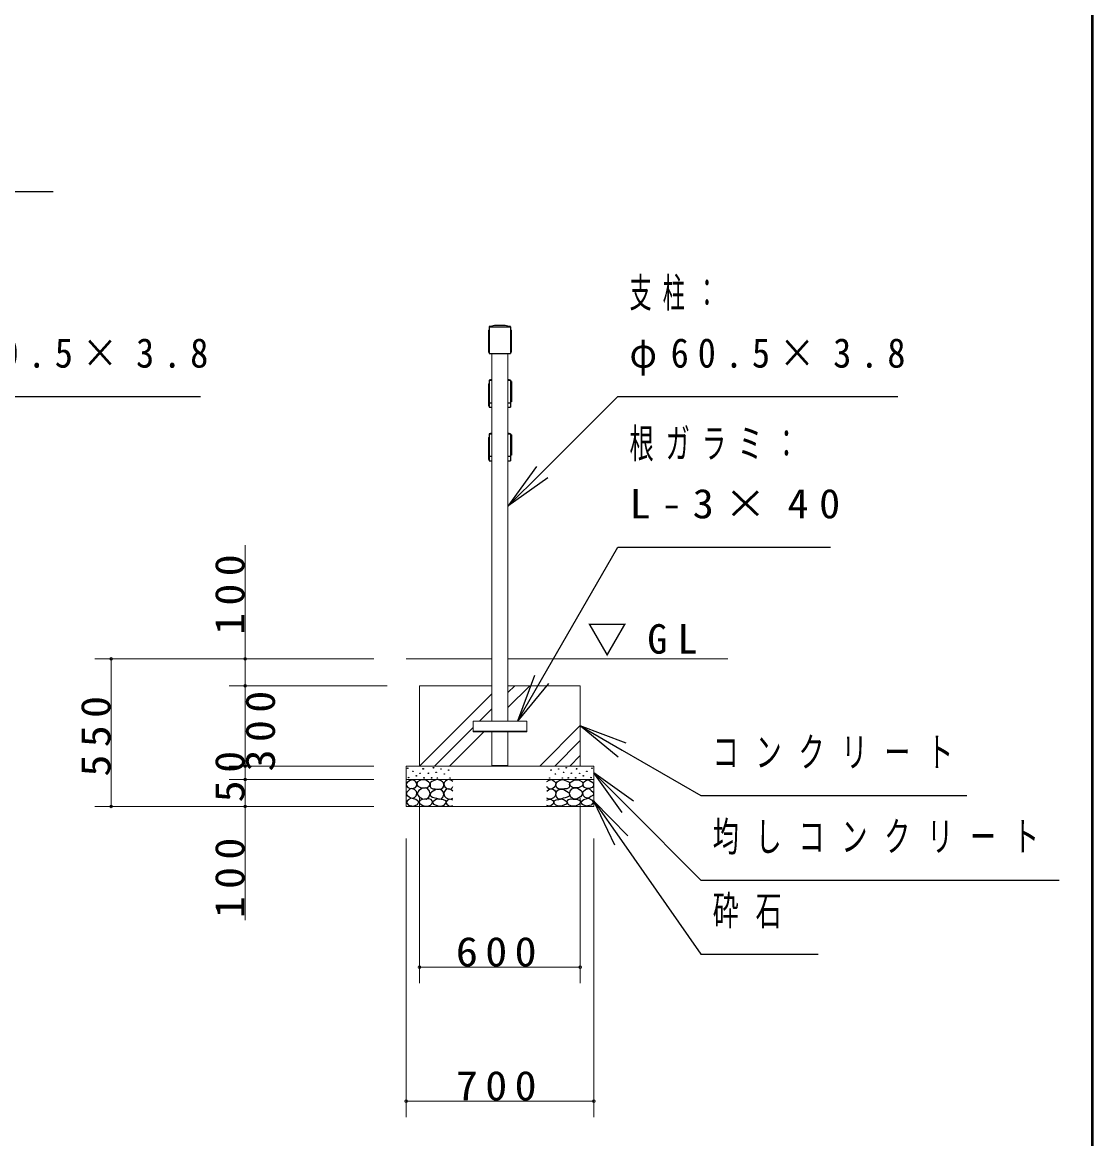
# Model space of a CAD drawing. Units: millimetres at full size. Extents: x -23589 to 138, y -1188 to 16020.
# Drawn here: x -3992 to 0, y 3844 to 8010 of the extents above; entities that cross this region are included whole.
import ezdxf

# ---------------------------------------------------------------- set-up
doc = ezdxf.new("R2010")
doc.units = ezdxf.units.MM
for name, color, linetype, lineweight in [('A3図枠', 7, 'Continuous', 25), ('線', 7, 'Continuous', 13), ('補助', 2, 'Continuous', 25)]:
    doc.layers.add(name, color=color, linetype=linetype, lineweight=lineweight)
doc.styles.add('ＭＳ ゴシック', font='')
doc.styles.get('ＭＳ ゴシック').set_extended_font_data('MS Gothic')

# ---------------------------------------------------------------- blocks, each defined once
blk = doc.blocks.new('dimension_origin')
at = {"color": 0, "linetype": 'Continuous', "lineweight": -2}
blk.add_circle((0, 0), 1.25, dxfattribs=at)

msp = doc.modelspace()

# ---------------------------------------------------------------- linework, layer by layer
at = {"layer": 'A3図枠', "lineweight": 50}
msp.add_line((0, 0), (0, 16020), dxfattribs=at)
at = {"layer": '線'}
for p, q in [((-2250.76, 6874.169), (-2250.76, 6874.693)), ((-2250.76, 6874.169), (-2250.76, 6874.693)), ((-2170.76, 6874.169), (-2250.76, 6874.169)), ((-2250.76, 6874.169), (-2250.76, 6774.193)), ((-2170.76, 6874.169), (-2170.76, 6874.693)), ((-2170.76, 6874.169), (-2170.76, 6774.193)), ((-2167.76, 6861.193), (-2170.76, 6861.193)), ((-2167.76, 6861.193), (-2167.76, 6779.193)), ((-2170.76, 6774.193), (-2250.76, 6774.193)), ((-2241.01, 5402.193), (-2241.01, 6774.193)), ((-2180.51, 5402.193), (-2180.51, 6774.193)), ((-2167.76, 6779.193), (-2170.76, 6779.193)), ((-2250.76, 6674.169), (-2250.76, 6674.693)), ((-2250.76, 6474.169), (-2250.76, 6474.693)), ((-2560.76, 5634.193), (-2241.01, 5634.193)), ((-2180.51, 5634.193), (-1360.76, 5634.193)), ((-2510.76, 5534.193), (-2241.01, 5534.193)), ((-2510.76, 5234.193), (-2510.76, 5534.193)), ((-2180.51, 5534.193), (-1910.76, 5534.193)), ((-1910.76, 5234.193), (-1910.76, 5534.193)), ((-2310.76, 5362.193), (-2310.76, 5402.193)), ((-2310.76, 5402.193), (-2110.76, 5402.193)), ((-2110.76, 5362.193), (-2110.76, 5402.193)), ((-2310.76, 5362.193), (-2110.76, 5362.193)), ((-2241.01, 5234.193), (-2241.01, 5362.193)), ((-2180.51, 5234.193), (-2180.51, 5362.193)), ((-2560.76, 5234.193), (-2560.76, 5084.193)), ((-2560.76, 5234.193), (-1860.76, 5234.193)), ((-2241.01, 5234.193), (-2180.51, 5234.193)), ((-1860.76, 5234.193), (-1860.76, 5084.193)), ((-2560.76, 5184.193), (-1860.76, 5184.193)), ((-2560.76, 5084.193), (-1860.76, 5084.193))]:
    msp.add_line(p, q, dxfattribs=at)
at = {"layer": '線', "color": 2, "lineweight": 25}
for p, q in [((-2250.76, 6874.169), (-2250.76, 6774.193)), ((-2250.76, 6874.169), (-2170.76, 6874.169)), ((-2170.76, 6874.169), (-2170.76, 6874.693)), ((-2170.76, 6874.169), (-2170.76, 6774.193)), ((-2253.76, 6861.193), (-2250.76, 6861.193)), ((-2253.76, 6861.193), (-2253.76, 6779.193)), ((-2253.76, 6779.193), (-2250.76, 6779.193)), ((-2250.76, 6774.193), (-2170.76, 6774.193)), ((-2250.76, 6674.193), (-2241.01, 6674.193)), ((-2250.76, 6674.193), (-2250.76, 6589.193)), ((-2250.76, 6674.169), (-2250.76, 6574.193)), ((-2250.76, 6674.169), (-2241.01, 6674.169)), ((-2180.51, 6674.193), (-2170.76, 6674.193)), ((-2180.51, 6674.169), (-2170.76, 6674.169)), ((-2170.76, 6674.169), (-2170.76, 6674.693)), ((-2170.76, 6674.193), (-2170.76, 6589.193)), ((-2170.76, 6674.169), (-2170.76, 6574.193)), ((-2167.76, 6670.193), (-2170.76, 6670.193)), ((-2167.76, 6670.193), (-2167.76, 6594.193)), ((-2253.76, 6661.193), (-2250.76, 6661.193)), ((-2253.76, 6661.193), (-2253.76, 6579.193)), ((-2241.01, 6589.193), (-2250.76, 6589.193)), ((-2170.76, 6589.193), (-2180.51, 6589.193)), ((-2167.76, 6594.193), (-2170.76, 6594.193)), ((-2253.76, 6579.193), (-2250.76, 6579.193)), ((-2250.76, 6574.193), (-2241.01, 6574.193)), ((-2180.51, 6574.193), (-2170.76, 6574.193)), ((-2253.76, 6461.193), (-2250.76, 6461.193)), ((-2253.76, 6461.193), (-2253.76, 6379.193)), ((-2250.76, 6474.193), (-2241.01, 6474.193)), ((-2250.76, 6474.193), (-2250.76, 6389.193)), ((-2250.76, 6474.169), (-2250.76, 6374.193)), ((-2250.76, 6474.169), (-2241.01, 6474.169)), ((-2180.51, 6474.193), (-2170.76, 6474.193)), ((-2180.51, 6474.169), (-2170.76, 6474.169)), ((-2170.76, 6474.169), (-2170.76, 6474.693)), ((-2170.76, 6474.193), (-2170.76, 6389.193)), ((-2170.76, 6474.169), (-2170.76, 6374.193)), ((-2167.76, 6470.193), (-2170.76, 6470.193)), ((-2167.76, 6470.193), (-2167.76, 6394.193)), ((-2253.76, 6379.193), (-2250.76, 6379.193)), ((-2241.01, 6389.193), (-2250.76, 6389.193)), ((-2250.76, 6374.193), (-2241.01, 6374.193)), ((-2170.76, 6389.193), (-2180.51, 6389.193)), ((-2180.51, 6374.193), (-2170.76, 6374.193)), ((-2167.76, 6394.193), (-2170.76, 6394.193)), ((-2310.76, 5365.193), (-2110.76, 5365.193)), ((-2241.01, 5236.193), (-2180.51, 5236.193))]:
    msp.add_line(p, q, dxfattribs=at)
at = {"layer": '線'}
msp.add_arc((-2210.76, 6699.193), 180, 77.16041, 102.83959, dxfattribs=at)
at = {"layer": '線', "color": 2, "lineweight": 25}
for centre, start, end in [((-2210.76, 6699.193), 77.16041, 102.83959), ((-2210.76, 6499.193), 99.67478, 102.83959), ((-2210.76, 6499.193), 77.16041, 80.32522), ((-2210.76, 6299.193), 99.67478, 102.83959), ((-2210.76, 6299.193), 77.16041, 80.32522)]:
    msp.add_arc(centre, 180, start, end, dxfattribs=at)
at = {"layer": '補助'}
for p, q in [((-4444.764, 7379.193), (-3877.287, 7379.193)), ((-4310.76, 6613.943), (-3327.032, 6613.943)), ((-2053.23, 6331.472), (-1770.76, 6613.943)), ((-1770.76, 6613.943), (-1710.76, 6613.943)), ((-1710.76, 6613.943), (-727.032, 6613.943)), ((-2074.444, 6352.686), (-2180.51, 6204.193)), ((-2180.51, 6204.193), (-2053.23, 6331.472)), ((-2032.017, 6310.259), (-2180.51, 6204.193)), ((-2055.635, 5558.078), (-1770.76, 6051.496)), ((-1770.76, 6051.496), (-1710.76, 6051.496)), ((-1710.76, 6051.496), (-977.592, 6051.496)), ((-2081.615, 5573.078), (-2145.635, 5402.193)), ((-2145.635, 5402.193), (-2055.635, 5558.078)), ((-2029.654, 5543.078), (-2145.635, 5402.193)), ((-1769.875, 5268.213), (-1910.76, 5384.193)), ((-1739.875, 5320.174), (-1910.76, 5384.193)), ((-1910.76, 5384.193), (-1754.875, 5294.193)), ((-1754.875, 5294.193), (-1460.76, 5124.386)), ((-1754.694, 5060.701), (-1860.76, 5209.193)), ((-1712.267, 5103.127), (-1860.76, 5209.193)), ((-1860.76, 5209.193), (-1733.48, 5081.914)), ((-1460.76, 5124.386), (-1400.76, 5124.386)), ((-1400.76, 5124.386), (-468.852, 5124.386)), ((-1782.09, 4939.539), (-1860.76, 5104.193)), ((-1732.941, 4973.953), (-1860.76, 5104.193)), ((-1860.76, 5104.193), (-1757.516, 4956.746)), ((-1733.48, 5081.914), (-1460.76, 4809.193)), ((-1757.516, 4956.746), (-1460.76, 4532.934)), ((-1460.76, 4809.193), (-1400.76, 4809.193)), ((-1400.76, 4809.193), (-125.273, 4809.193)), ((-1460.76, 4532.934), (-1400.76, 4532.934)), ((-1400.76, 4532.934), (-1023.51, 4532.934))]:
    msp.add_line(p, q, dxfattribs=at)
at = {"layer": '補助', "lineweight": 13}
for p, q in [((-3160.76, 5531.193), (-3160.76, 6059.336)), ((-2680.76, 5634.193), (-3720.76, 5634.193)), ((-3660.76, 5084.193), (-3660.76, 5634.193)), ((-2680.76, 5634.193), (-3220.76, 5634.193)), ((-2630.76, 5534.193), (-3220.76, 5534.193)), ((-2630.76, 5534.193), (-3220.76, 5534.193)), ((-3160.76, 5234.193), (-3160.76, 5534.193)), ((-2510.76, 5234.711), (-2241.01, 5504.461)), ((-2180.51, 5452.708), (-2099.024, 5534.193)), ((-2180.51, 5508.835), (-2155.151, 5534.193)), ((-2287.151, 5402.193), (-2241.01, 5448.335)), ((-2455.151, 5234.193), (-2310.76, 5378.585)), ((-2062.265, 5234.193), (-1910.76, 5385.699)), ((-2399.024, 5234.193), (-2271.024, 5362.193)), ((-2006.138, 5234.193), (-1910.76, 5329.572)), ((-1950.012, 5234.193), (-1910.76, 5273.445)), ((-2680.76, 5234.193), (-3220.76, 5234.193)), ((-2680.76, 5234.193), (-3220.76, 5234.193)), ((-3160.76, 5181.193), (-3160.76, 5237.193)), ((-2680.76, 5184.193), (-3220.76, 5184.193)), ((-2680.76, 5184.193), (-3220.76, 5184.193)), ((-3160.76, 4659.05), (-3160.76, 5187.193)), ((-2680.76, 5084.193), (-3720.76, 5084.193)), ((-2680.76, 5084.193), (-3220.76, 5084.193)), ((-2510.76, 5114.193), (-2510.76, 4424.193)), ((-1910.76, 5114.193), (-1910.76, 4424.193)), ((-2560.76, 4964.193), (-2560.76, 3924.193)), ((-1860.76, 4964.193), (-1860.76, 3924.193)), ((-1910.76, 4484.193), (-2510.76, 4484.193)), ((-1860.76, 3984.193), (-2560.76, 3984.193))]:
    msp.add_line(p, q, dxfattribs=at)
at = {"layer": '補助'}
for points in [[(-2538.311, 5183.595), (-2544.773, 5181.055), (-2550.985, 5177.575), (-2556.843, 5173.538), (-2560.49, 5168.07), (-2559.478, 5160.488), (-2554.47, 5154.129), (-2547.605, 5151.539), (-2539.895, 5151.277), (-2532.283, 5151.881), (-2525.954, 5154.445), (-2522.202, 5159.731), (-2520.884, 5166.169), (-2521.732, 5171.375), (-2524.686, 5176.308), (-2530.846, 5181.135)], [(-2498.887, 5183.686), (-2503.791, 5183.069), (-2509.428, 5180.983), (-2517.4, 5175.196), (-2521.051, 5168.279), (-2520.176, 5164.317), (-2516.456, 5159.9), (-2506.965, 5155.128), (-2496.995, 5153.683), (-2489.644, 5153.511), (-2482.129, 5155.035), (-2474.53, 5159.65), (-2470.776, 5165.847), (-2471.746, 5170.5), (-2476.452, 5175.848), (-2487.121, 5182.054)], [(-2447.067, 5183.892), (-2452.328, 5181.663), (-2457.807, 5179.417), (-2463.962, 5177.191), (-2468.726, 5174.047), (-2470.624, 5169.656), (-2471.053, 5164.023), (-2470.758, 5157.895), (-2468.368, 5152.746), (-2461.003, 5149.877), (-2451.9, 5149.524), (-2444.617, 5148.94), (-2437.401, 5148.629), (-2429.293, 5150.009), (-2422.902, 5153.82), (-2420.203, 5159.485), (-2419.859, 5165.992), (-2421.448, 5171.705), (-2424.513, 5176.195), (-2427.916, 5178.682), (-2432.568, 5180.67), (-2439.745, 5182.849)], [(-1974.452, 5183.892), (-1969.191, 5181.663), (-1963.712, 5179.417), (-1957.557, 5177.191), (-1952.793, 5174.047), (-1950.895, 5169.656), (-1950.466, 5164.023), (-1950.761, 5157.895), (-1953.151, 5152.746), (-1960.516, 5149.877), (-1969.619, 5149.524), (-1976.902, 5148.94), (-1984.118, 5148.629), (-1992.226, 5150.009), (-1998.617, 5153.82), (-2001.316, 5159.485), (-2001.66, 5165.992), (-2000.071, 5171.705), (-1997.006, 5176.195), (-1993.603, 5178.682), (-1988.951, 5180.67), (-1981.774, 5182.849)], [(-1922.632, 5183.686), (-1917.728, 5183.069), (-1912.091, 5180.983), (-1904.12, 5175.196), (-1900.468, 5168.279), (-1901.343, 5164.317), (-1905.063, 5159.9), (-1914.554, 5155.128), (-1924.524, 5153.683), (-1931.875, 5153.511), (-1939.391, 5155.035), (-1946.989, 5159.65), (-1950.743, 5165.847), (-1949.773, 5170.5), (-1945.067, 5175.848), (-1934.398, 5182.054)], [(-1883.208, 5183.595), (-1876.746, 5181.055), (-1870.534, 5177.575), (-1864.676, 5173.538), (-1861.029, 5168.07), (-1862.041, 5160.488), (-1867.049, 5154.129), (-1873.914, 5151.539), (-1881.624, 5151.277), (-1889.236, 5151.881), (-1895.565, 5154.445), (-1899.318, 5159.731), (-1900.635, 5166.169), (-1899.787, 5171.375), (-1896.833, 5176.308), (-1890.673, 5181.135)], [(-2540.846, 5150.643), (-2546.175, 5147.851), (-2551.619, 5143.672), (-2558.067, 5136.853), (-2560.49, 5130.048), (-2556.863, 5125.22), (-2550.351, 5120.859), (-2543.714, 5116.572), (-2537.044, 5114.522), (-2529.399, 5116.969), (-2523.102, 5123.394), (-2519.996, 5131.672), (-2521.518, 5140.187), (-2529.676, 5147.438)], [(-2511.591, 5119.356), (-2499.002, 5112.5), (-2485.643, 5111.517), (-2475.359, 5118.971), (-2470.506, 5130.708), (-2472.787, 5141.486), (-2479.696, 5149.629), (-2488.521, 5153.062), (-2499.698, 5151.791), (-2513.452, 5143.737), (-2519.429, 5132.871), (-2516.794, 5125.677)], [(-2448.072, 5147.278), (-2453.565, 5144.485), (-2459.154, 5141.331), (-2465.348, 5137.723), (-2469.695, 5132.952), (-2470.685, 5127.424), (-2468.614, 5121.87), (-2461.896, 5118.111), (-2453.748, 5116.464), (-2447.33, 5114.302), (-2441.044, 5112.139), (-2434.673, 5111.112), (-2428.07, 5112.68), (-2421.892, 5119.912), (-2419.961, 5129.979), (-2421.669, 5138.483), (-2426.989, 5145.115), (-2437.06, 5148.401)], [(-1973.448, 5147.278), (-1967.954, 5144.485), (-1962.366, 5141.331), (-1956.171, 5137.723), (-1951.824, 5132.952), (-1950.834, 5127.424), (-1952.905, 5121.87), (-1959.623, 5118.111), (-1967.771, 5116.464), (-1974.189, 5114.302), (-1980.475, 5112.139), (-1986.846, 5111.112), (-1993.449, 5112.68), (-1999.627, 5119.912), (-2001.558, 5129.979), (-1999.85, 5138.483), (-1994.531, 5145.115), (-1984.459, 5148.401)], [(-1909.928, 5119.356), (-1922.518, 5112.5), (-1935.877, 5111.517), (-1946.16, 5118.971), (-1951.013, 5130.708), (-1948.733, 5141.486), (-1941.823, 5149.629), (-1932.998, 5153.062), (-1921.821, 5151.791), (-1908.067, 5143.737), (-1902.09, 5132.871), (-1904.725, 5125.677)], [(-1880.673, 5150.643), (-1875.344, 5147.851), (-1869.9, 5143.672), (-1863.452, 5136.853), (-1861.029, 5130.048), (-1864.656, 5125.22), (-1871.168, 5120.859), (-1877.805, 5116.572), (-1884.476, 5114.522), (-1892.12, 5116.969), (-1898.417, 5123.394), (-1901.523, 5131.672), (-1900.001, 5140.187), (-1891.843, 5147.438)], [(-2541.665, 5114.71), (-2552.984, 5108.691), (-2559.796, 5099.876), (-2551.309, 5088.607), (-2532.874, 5084.492), (-2518.52, 5090.603), (-2513.095, 5100.975), (-2523.876, 5110.084)], [(-2484.561, 5110.566), (-2492.096, 5111.193), (-2500.238, 5109.755), (-2509.166, 5105.698), (-2513.483, 5100.295), (-2510.796, 5095.612), (-2504.833, 5091.105), (-2498.355, 5087.262), (-2491.048, 5084.888), (-2479.2, 5085.121), (-2468.884, 5089.213), (-2464.181, 5094.02), (-2462.127, 5099.754), (-2463.186, 5104.903), (-2467.262, 5109.485), (-2475.661, 5112.025)], [(-2442.255, 5112.399), (-2450.723, 5108.803), (-2457.662, 5104.02), (-2460.686, 5101.504), (-2462.527, 5098.073), (-2458.562, 5092.584), (-2448.742, 5088.343), (-2439.003, 5085.117), (-2429.821, 5084.558), (-2418.979, 5089.062), (-2412.252, 5096.722), (-2411.444, 5100.712), (-2412.793, 5105.101), (-2420.434, 5108.878), (-2430.092, 5109.696), (-2436.321, 5110.941)], [(-1979.264, 5112.399), (-1970.796, 5108.803), (-1963.858, 5104.02), (-1960.834, 5101.504), (-1958.992, 5098.073), (-1962.958, 5092.584), (-1972.777, 5088.343), (-1982.516, 5085.117), (-1991.698, 5084.558), (-2002.54, 5089.062), (-2009.267, 5096.722), (-2010.075, 5100.712), (-2008.726, 5105.101), (-2001.085, 5108.878), (-1991.428, 5109.696), (-1985.198, 5110.941)], [(-1936.958, 5110.566), (-1929.423, 5111.193), (-1921.281, 5109.755), (-1912.353, 5105.698), (-1908.036, 5100.295), (-1910.723, 5095.612), (-1916.686, 5091.105), (-1923.164, 5087.262), (-1930.471, 5084.888), (-1942.319, 5085.121), (-1952.635, 5089.213), (-1957.338, 5094.02), (-1959.392, 5099.754), (-1958.333, 5104.903), (-1954.257, 5109.485), (-1945.859, 5112.025)], [(-1879.855, 5114.71), (-1868.535, 5108.691), (-1861.724, 5099.876), (-1870.21, 5088.607), (-1888.645, 5084.492), (-1902.999, 5090.603), (-1908.424, 5100.975), (-1897.643, 5110.084)]]:
    msp.add_lwpolyline(points, close=True, dxfattribs=at)
for points in [[(-2385.76, 5177.492), (-2394.186, 5182.348), (-2402.869, 5183.829), (-2408.489, 5182.141), (-2413.642, 5178.443), (-2418.114, 5173.134), (-2419.979, 5166.402), (-2416.311, 5157.632), (-2408.256, 5151.194), (-2399.957, 5148.815), (-2392.73, 5149.926), (-2388.68, 5153.302), (-2385.76, 5157.848)], [(-2035.76, 5177.492), (-2027.333, 5182.348), (-2018.65, 5183.829), (-2013.03, 5182.141), (-2007.877, 5178.443), (-2003.405, 5173.134), (-2001.54, 5166.402), (-2005.208, 5157.632), (-2013.263, 5151.194), (-2021.562, 5148.815), (-2028.789, 5149.926), (-2032.839, 5153.302), (-2035.76, 5157.848)], [(-2386.076, 5141.371), (-2393.217, 5146.833), (-2401.285, 5149.293), (-2407.991, 5148.068), (-2413.959, 5144.223), (-2418.352, 5138.442), (-2419.979, 5131.232), (-2417.315, 5122.624), (-2411.107, 5115.707), (-2403.468, 5111.835), (-2395.899, 5110.954), (-2390.745, 5112.393), (-2386.076, 5115.073)], [(-2035.443, 5141.371), (-2028.302, 5146.833), (-2020.234, 5149.293), (-2013.529, 5148.068), (-2007.56, 5144.223), (-2003.168, 5138.442), (-2001.54, 5131.232), (-2004.204, 5122.624), (-2010.412, 5115.707), (-2018.051, 5111.835), (-2025.62, 5110.954), (-2030.774, 5112.393), (-2035.443, 5115.073)], [(-2385.76, 5106.835), (-2391.778, 5110.154), (-2399.067, 5110.954), (-2407.784, 5106.62), (-2412.058, 5099.864), (-2411.446, 5096.194), (-2408.573, 5091.943), (-2401.41, 5086.471), (-2393.998, 5084.655), (-2389.702, 5085.707), (-2385.76, 5087.824)], [(-2035.76, 5106.835), (-2029.741, 5110.154), (-2022.452, 5110.954), (-2013.735, 5106.62), (-2009.461, 5099.864), (-2010.073, 5096.194), (-2012.946, 5091.943), (-2020.109, 5086.471), (-2027.521, 5084.655), (-2031.818, 5085.707), (-2035.76, 5087.824)]]:
    msp.add_lwpolyline(points, dxfattribs=at)
for centre in [(-2554.153, 5226.37), (-2535.142, 5214.964), (-2508.21, 5207.676), (-2496.804, 5224.152), (-2477.263, 5207.742), (-2458.343, 5228.285), (-2448.342, 5211.256), (-2430.232, 5223.69), (-2401.851, 5219.365), (-2019.668, 5219.365), (-1991.287, 5223.69), (-1973.177, 5211.256), (-1963.176, 5228.285), (-1944.256, 5207.742), (-1924.715, 5224.152), (-1913.309, 5207.676), (-1886.377, 5214.964), (-1867.366, 5226.37), (-2550.985, 5191.517), (-2522.152, 5198.171), (-2493.318, 5190.566), (-2465.641, 5190.714), (-2443.477, 5190.173), (-2418.069, 5205.039), (-2396.445, 5190.173), (-2025.074, 5190.173), (-2003.45, 5205.039), (-1978.043, 5190.173), (-1955.878, 5190.714), (-1928.201, 5190.566), (-1899.367, 5198.171), (-1870.534, 5191.517)]:
    msp.add_circle(centre, 1, dxfattribs=at)

# ---------------------------------------------------------------- block references
at = {"layer": '補助', "lineweight": 13, "xscale": 4, "yscale": 4}
for p, rotation in [((-3660.76, 5634.193), 270), ((-3160.76, 5634.193), 90), ((-3160.76, 5534.193), 270), ((-3160.76, 5534.193), 270), ((-3160.76, 5234.193), 90), ((-3160.76, 5234.193), 90), ((-3160.76, 5184.193), 270), ((-3160.76, 5184.193), 90), ((-3660.76, 5084.193), 90), ((-3160.76, 5084.193), 270), ((-1910.76, 4484.193), 180), ((-1860.76, 3984.193), 180)]:
    msp.add_blockref('dimension_origin', p, dxfattribs=dict(at, rotation=rotation))
for p in [(-2510.76, 4484.193), (-2560.76, 3984.193)]:
    msp.add_blockref('dimension_origin', p, dxfattribs=at)

# ---------------------------------------------------------------- texts
at = {"layer": '補助', "char_height": 110, "style": 'ＭＳ ゴシック'}
for s, insert, attachment_point in [('\\T1.5;\\W0.55;支柱：', (-1727.26, 7056.443), 1), ('\\T1.5;\\W0.9;φ60.5×3.8', (-4327.26, 6831.443), 1), ('\\T1.5;\\W0.9;φ60.5×3.8', (-1727.26, 6831.443), 1), ('\\T1.5;\\W0.6;根ガラミ：', (-1727.26, 6493.996), 1), ('\\T1.5;\\W1.05;L-3×40', (-1727.26, 6268.996), 1), ('\\T1.5;▽GL', (-1885.76, 5644.193), 7), ('\\T1.64;\\W0.65;コンクリート', (-1417.26, 5341.886), 1), ('\\T1.64;\\W0.65;均しコンクリート', (-1417.26, 5026.693), 1), ('\\T1.64;\\W0.65;砕石', (-1417.26, 4750.434), 1), ('\\T1.33;\\W1.1;600', (-2210.76, 4485.193), 8), ('\\T1.33;\\W1.1;700', (-2210.76, 3985.193), 8)]:
    msp.add_mtext(s, dxfattribs=dict(at, insert=insert, attachment_point=attachment_point))
at = {"layer": '補助', "char_height": 110, "rotation": 90, "style": 'ＭＳ ゴシック'}
for s, insert, attachment_point in [('\\T1.33;\\W1.1;100', (-3161.76, 5887.908), 8), ('\\T1.33;\\W1.1;300', (-3159.76, 5378.735), 2), ('\\T1.33;\\W1.1;550', (-3661.76, 5359.193), 8), ('\\T1.34;\\W1.1;50', (-3161.76, 5209.193), 8), ('\\T1.33;\\W1.1;100', (-3161.76, 4830.479), 8)]:
    msp.add_mtext(s, dxfattribs=dict(at, insert=insert, attachment_point=attachment_point))

doc.saveas('drawing.dxf')
